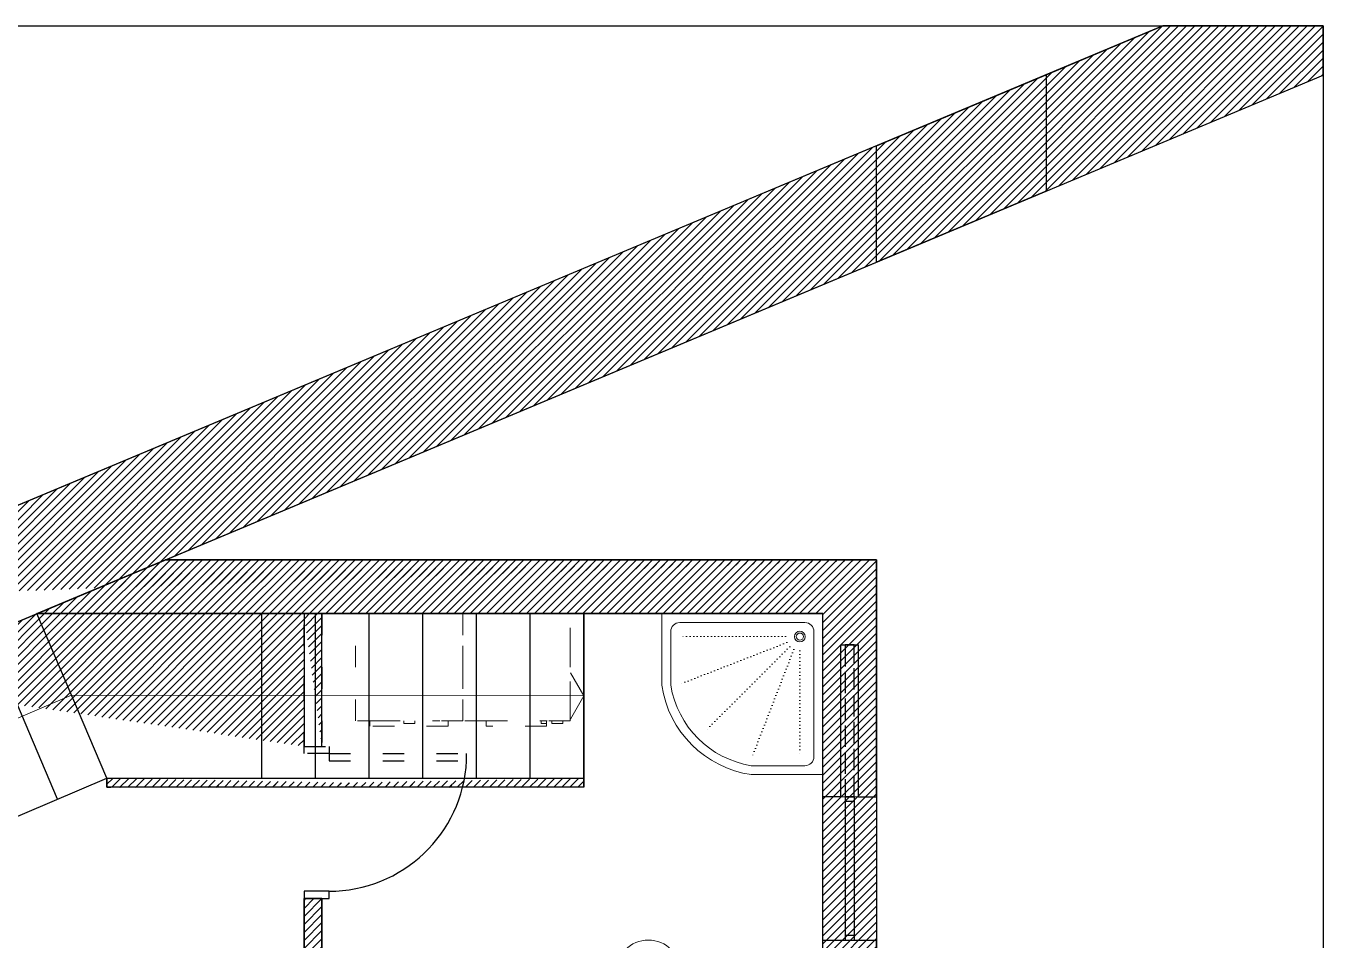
# Model space of a CAD drawing. Header units: millimetres. Extents: x 4686 to 9873, y 2010 to 4441.
# Drawn here: x 5961 to 6686, y 3656 to 4167 of the extents above; entities that cross this region are included whole.
import ezdxf

# ---------------------------------------------------------------- set-up
doc = ezdxf.new("R2010")
doc.units = ezdxf.units.MM
for name, pattern in [('ACAD_ISO02W100', [15, 12, -3]), ('ACAD_ISO03W100', [30, 12, -18]), ('DOT2', [0.125, 0, -0.125])]:
    doc.linetypes.add(name, pattern=pattern)
for name, color, linetype, lineweight in [('A-DOOR-FULL', 4, 'Continuous', 25), ('A-FURN', 9, 'Continuous', 18), ('PROIEZIONI', 145, 'Continuous', 13), ('PROIEZIONI_finissime_fine lines', 251, 'Continuous', 9), ('SEZIONI_medie_small_section', 2, 'Continuous', 25)]:
    doc.layers.add(name, color=color, linetype=linetype, lineweight=lineweight)
for name, color, linetype in [('MURO', 1, 'Continuous'), ('vetro', 140, 'Continuous'), ('Wall', 7, 'Continuous')]:
    doc.layers.add(name, color=color, linetype=linetype)

msp = doc.modelspace()

# ---------------------------------------------------------------- hatches: boundary and pattern name
at = {"layer": 'SEZIONI_medie_small_section'}
h = msp.add_hatch(dxfattribs=at)
h.set_pattern_fill('ANSI31', color=256)
h.paths.add_polyline_path([(5605.87, 3687.35), (6686.15, 4139.7), (6686.15, 4167.28), (6596.67, 4167.28), (5605.87, 3752.4)])
edge = h.paths.add_edge_path(flags=17)
edge.add_line((5967.26, 3838.68), (6038.91, 3868.68))
edge.add_line((6406.53, 3838.68), (5967.26, 3838.68))
edge.add_line((6038.91, 3868.68), (6436.53, 3868.68))
edge.add_line((5605.88, 3838.68), (5811.92, 3838.68))
edge.add_line((5811.92, 3838.68), (5883.24, 3868.54))
edge.add_line((5883.24, 3868.54), (5605.88, 3868.54))
edge.add_line((5605.88, 3868.54), (5605.88, 3838.68))
edge.add_line((6116.53, 3764.46), (6126.53, 3764.46))
edge.add_line((6116.53, 3838.68), (6116.53, 3764.46))
edge.add_line((6126.53, 3764.46), (6126.53, 3838.68))
h = msp.add_hatch(dxfattribs=at)
h.set_pattern_fill('ANSI31', color=256)
edge = h.paths.add_edge_path()
edge.add_line((5286.53, 3553.63), (5316.53, 3566.19))
edge.add_line((5286.53, 3553.63), (5286.53, 3088.68))
edge.add_line((5316.53, 3118.68), (5316.53, 3566.19))
edge.add_line((5686.53, 3118.68), (5316.53, 3118.68))
edge.add_line((5286.53, 3088.68), (5716.53, 3088.68))
edge.add_line((5716.53, 3088.68), (5716.53, 3208.68))
edge.add_line((5686.53, 3213.68), (5686.53, 3118.68))
edge.add_line((6116.53, 3213.68), (5686.53, 3213.68))
edge.add_line((5716.53, 3208.68), (6086.53, 3208.68))
edge.add_line((6116.53, 3118.68), (6116.53, 3213.68))
edge.add_line((6086.53, 3208.68), (6086.53, 3088.68))
edge.add_line((6436.53, 3088.68), (6116.53, 3088.68))
edge.add_line((6086.53, 3088.68), (6116.53, 3088.68))
edge.add_line((6116.53, 3118.68), (6406.53, 3118.68))
edge.add_line((6406.53, 3118.68), (6406.53, 3838.68))
edge.add_line((6436.53, 3868.68), (6436.53, 3088.68))
h = msp.add_hatch(dxfattribs=at)
h.set_pattern_fill('ANSI31', color=256)
h.paths.add_polyline_path([(6126.53, 3603.68), (6126.53, 3679.46), (6116.53, 3679.46), (6116.53, 3593.68), (6406.53, 3593.68), (6406.53, 3603.68)])
edge = h.paths.add_edge_path()
edge.add_line((6406.53, 3838.68), (5967.26, 3838.68))
edge.add_line((6038.91, 3868.68), (6436.53, 3868.68))
h = msp.add_hatch(dxfattribs=at)
h.set_pattern_fill('ANSI31', color=256)
edge = h.paths.add_edge_path()
edge.add_line((6006.34, 3741.62), (6006.34, 3746.63))
edge.add_line((6272.91, 3741.63), (6008.46, 3741.62))
edge.add_line((6008.46, 3741.62), (6006.34, 3741.62))
edge.add_line((6006.34, 3746.63), (6272.9, 3746.64))
h = msp.add_hatch(dxfattribs=at)
h.set_pattern_fill('ANSI31', color=256)
edge = h.paths.add_edge_path()
edge.add_line((6272.91, 3741.63), (6272.91, 3746.64))
edge.add_line((6272.91, 3741.63), (6008.46, 3741.62))

# ---------------------------------------------------------------- linework, layer by layer
for p, q in [((4686.15, 4167.28), (6686.15, 4167.28)), ((6686.15, 4167.28), (6686.15, 2167.28)), ((6006.34, 3746.63), (5967.26, 3838.68)), ((6092.9, 3746.63), (6092.9, 3838.68)), ((6122.9, 3746.63), (6122.9, 3838.68)), ((6152.9, 3746.63), (6152.9, 3838.68)), ((6182.9, 3746.63), (6182.9, 3838.68)), ((6212.9, 3746.63), (6212.9, 3838.68)), ((6242.9, 3746.63), (6242.9, 3838.68)), ((6272.9, 3746.63), (6272.9, 3838.68)), ((5978.72, 3734.91), (5939.59, 3827.09)), ((5813.03, 3664.58), (6006.34, 3746.63)), ((6006.34, 3746.63), (6272.9, 3746.63))]:
    msp.add_line(p, q)
at = {"layer": 'A-DOOR-FULL', "linetype": 'ACAD_ISO03W100'}
for p, q in [((6130.53, 3760.46), (6130.53, 3756.46)), ((6130.53, 3760.46), (6207.53, 3760.46)), ((6130.53, 3756.46), (6207.53, 3756.46)), ((6207.42, 3756.46), (6207.42, 3760.46))]:
    msp.add_line(p, q, dxfattribs=at)
at = {"layer": 'A-DOOR-FULL'}
for p, q in [((6130.53, 3683.46), (6116.53, 3683.46)), ((6116.53, 3683.46), (6116.53, 3679.46)), ((6130.53, 3679.46), (6130.53, 3683.46)), ((6116.53, 3679.46), (6130.53, 3679.46))]:
    msp.add_line(p, q, dxfattribs=at)
at = {"layer": 'A-DOOR-FULL', "linetype": 'ACAD_ISO03W100'}
msp.add_lwpolyline([(6116.53, 3764.46), (6130.53, 3764.46), (6130.53, 3760.46), (6116.53, 3760.46)], close=True, dxfattribs=at)
at = {"layer": 'A-DOOR-FULL', "ltscale": 0.25}
msp.add_arc((6130.53, 3760.46), 77, 270, 357.02226, dxfattribs=at)
at = {"layer": 'A-FURN', "linetype": 'ACAD_ISO03W100'}
for p, q in [((6145.36, 3778.68), (6145.36, 3838.68)), ((6145.36, 3778.68), (6145.36, 3838.68)), ((6205.36, 3838.68), (6205.36, 3778.68)), ((6205.36, 3778.68), (6205.36, 3838.68)), ((6265.36, 3778.68), (6265.36, 3838.68)), ((6265.36, 3788.68), (6265.36, 3838.68)), ((6158.36, 3778.68), (6145.36, 3778.68)), ((6153.36, 3775.68), (6153.36, 3778.68)), ((6158.36, 3778.68), (6192.36, 3778.68)), ((6172.25, 3778.68), (6172.25, 3777.18)), ((6178.48, 3778.68), (6178.48, 3777.18)), ((6205.36, 3778.68), (6192.36, 3778.68)), ((6197.06, 3778.68), (6197.06, 3775.68)), ((6218.36, 3778.68), (6205.36, 3778.68)), ((6218.36, 3775.68), (6218.36, 3778.68)), ((6218.36, 3778.68), (6252.36, 3778.68)), ((6249.06, 3778.68), (6249.06, 3777.18)), ((6252.06, 3778.68), (6252.06, 3775.68)), ((6265.36, 3778.68), (6252.36, 3778.68)), ((6254.98, 3778.68), (6254.98, 3777.18)), ((6261.21, 3778.68), (6261.21, 3777.18)), ((6197.06, 3775.68), (6153.36, 3775.68)), ((6178.48, 3777.18), (6172.25, 3777.18)), ((6252.06, 3775.68), (6218.36, 3775.68)), ((6249.06, 3777.18), (6252.06, 3777.18)), ((6261.21, 3777.18), (6254.98, 3777.18))]:
    msp.add_line(p, q, dxfattribs=at)
at = {"layer": 'A-FURN'}
for p, q in [((6316.53, 3798.68), (6316.53, 3838.68)), ((6316.53, 3838.68), (6406.53, 3838.68)), ((6406.53, 3748.68), (6406.53, 3838.68)), ((6321.53, 3828.68), (6321.53, 3798.68)), ((6396.53, 3833.68), (6326.53, 3833.68)), ((6401.53, 3758.68), (6401.53, 3828.68)), ((6406.53, 3752.82), (6406.53, 3768.68)), ((6366.53, 3753.68), (6396.53, 3753.68)), ((6366.53, 3748.68), (6406.53, 3748.68))]:
    msp.add_line(p, q, dxfattribs=at)
at = {"layer": 'A-FURN', "linetype": 'DOT2', "ltscale": 15}
for p, q in [((6385.7, 3825.85), (6326.53, 3825.85)), ((6386.45, 3822.47), (6326.53, 3799.19)), ((6388.04, 3820.19), (6341.78, 3773.93)), ((6390.32, 3818.6), (6367.04, 3758.68)), ((6393.7, 3817.85), (6393.7, 3758.68))]:
    msp.add_line(p, q, dxfattribs=at)
at = {"layer": 'A-FURN'}
for radius in [3, 2]:
    msp.add_circle((6393.7, 3825.85), radius, dxfattribs=at)
for centre, radius, start, end in [((6326.53, 3828.68), 5, 90, 180), ((6396.53, 3828.68), 5, 360, 90), ((6375.11, 3807.26), 59.2, 188.33262, 261.66738), ((6375.32, 3807.47), 54.51, 189.28564, 260.71436), ((6396.53, 3758.68), 5, 270, 360)]:
    msp.add_arc(centre, radius, start, end, dxfattribs=at)
at = {"layer": 'A-FURN', "ltscale": 15}
msp.add_arc((6309, 3638.18), 18, 0, 180, dxfattribs=at)
at = {"layer": 'MURO'}
for p, q in [((6531.45, 4139.97), (6596.67, 4167.28)), ((6531.45, 4139.97), (6531.45, 4074.92)), ((6531.45, 4074.92), (6686.15, 4139.7)), ((6436.53, 4100.23), (5811.92, 3838.68)), ((6436.53, 4035.18), (6436.53, 4100.23)), ((5811.92, 3773.63), (6436.53, 4035.18))]:
    msp.add_line(p, q, dxfattribs=at)
at = {"layer": 'PROIEZIONI'}
for p, q in [((6272.9, 3792.65), (6265.4, 3805.64)), ((5793.29, 3711.07), (5986.6, 3793.13)), ((5986.6, 3793.13), (6272.9, 3792.65)), ((6272.9, 3792.65), (6265.4, 3779.66))]:
    msp.add_line(p, q, dxfattribs=at)
at = {"layer": 'PROIEZIONI_finissime_fine lines'}
for p, q in [((6406.53, 3736.18), (6406.53, 3656.18)), ((6426.53, 3736.18), (6416.53, 3736.18)), ((6436.53, 3736.18), (6436.53, 3656.18))]:
    msp.add_line(p, q, dxfattribs=at)
at = {"layer": 'SEZIONI_medie_small_section', "color": 3}
for p, q in [((6596.67, 4167.28), (5605.87, 3752.4)), ((6686.15, 4167.28), (6596.67, 4167.28)), ((6686.15, 4139.7), (6686.15, 4167.28)), ((5605.87, 3687.35), (6686.15, 4139.7)), ((5967.26, 3838.68), (6038.91, 3868.68)), ((5967.26, 3838.68), (6038.91, 3868.68)), ((6038.91, 3868.68), (6436.53, 3868.68)), ((6436.53, 3868.68), (6436.53, 3088.68)), ((6406.53, 3838.68), (5967.26, 3838.68)), ((6116.53, 3838.68), (6116.53, 3764.46)), ((6126.53, 3764.46), (6126.53, 3838.68)), ((6272.9, 3746.64), (6272.9, 3838.68)), ((6272.9, 3838.68), (6272.91, 3741.63)), ((6406.53, 3118.68), (6406.53, 3838.68)), ((6116.53, 3764.46), (6126.53, 3764.46)), ((5813.03, 3664.58), (6006.34, 3746.63)), ((6006.34, 3746.63), (6272.9, 3746.64)), ((6006.34, 3741.62), (6006.34, 3746.63)), ((6008.46, 3741.62), (6006.34, 3741.62)), ((6272.91, 3741.63), (6008.46, 3741.62)), ((6272.91, 3741.63), (6272.91, 3746.64)), ((6126.53, 3679.46), (6116.53, 3679.46)), ((6116.53, 3679.46), (6116.53, 3593.68)), ((6126.53, 3603.68), (6126.53, 3679.46))]:
    msp.add_line(p, q, dxfattribs=at)
at = {"layer": 'vetro'}
for p, q in [((6436.53, 4100.23), (6531.45, 4139.97)), ((6531.45, 4074.92), (6436.53, 4035.18)), ((6419.03, 3736.18), (6419.03, 3656.18)), ((6424.03, 3736.18), (6419.03, 3736.18)), ((6424.03, 3736.18), (6424.03, 3656.18)), ((6424.03, 3733.68), (6419.03, 3733.68)), ((6424.03, 3658.68), (6419.03, 3658.68)), ((6419.03, 3656.18), (6424.03, 3656.18))]:
    msp.add_line(p, q, dxfattribs=at)
at = {"layer": 'vetro', "linetype": 'ACAD_ISO02W100'}
for p, q in [((6424.03, 3821.18), (6419.03, 3821.18)), ((6419.03, 3821.18), (6419.03, 3736.18)), ((6424.03, 3736.18), (6424.03, 3821.18)), ((6419.03, 3736.18), (6424.03, 3736.18))]:
    msp.add_line(p, q, dxfattribs=at)
at = {"layer": 'Wall'}
for p, q in [((6436.53, 3868.68), (6038.91, 3868.68)), ((6436.53, 3736.18), (6436.53, 3868.68)), ((5967.26, 3838.68), (6406.53, 3838.68)), ((6406.53, 3736.18), (6406.53, 3838.68)), ((6416.53, 3821.18), (6426.53, 3821.18)), ((6416.53, 3736.18), (6416.53, 3821.18)), ((6426.53, 3736.18), (6426.53, 3821.18)), ((6006.34, 3746.63), (6272.9, 3746.63)), ((6006.34, 3746.63), (6006.34, 3741.62)), ((6006.34, 3741.62), (6008.46, 3741.62)), ((6272.9, 3741.63), (6008.46, 3741.62)), ((6272.9, 3746.63), (6272.9, 3741.63)), ((6416.53, 3736.18), (6406.53, 3736.18)), ((6426.53, 3736.18), (6436.53, 3736.18)), ((6116.53, 3593.68), (6116.53, 3679.46)), ((6126.53, 3679.46), (6126.53, 3603.68)), ((6406.53, 3656.18), (6436.53, 3656.18)), ((6436.53, 3473.68), (6436.53, 3656.18))]:
    msp.add_line(p, q, dxfattribs=at)
at = {"layer": 'Wall', "linetype": 'ACAD_ISO03W100'}
for p, q in [((6116.53, 3760.46), (6116.53, 3838.68)), ((6126.53, 3838.68), (6126.53, 3764.46))]:
    msp.add_line(p, q, dxfattribs=at)

doc.saveas('drawing.dxf')
